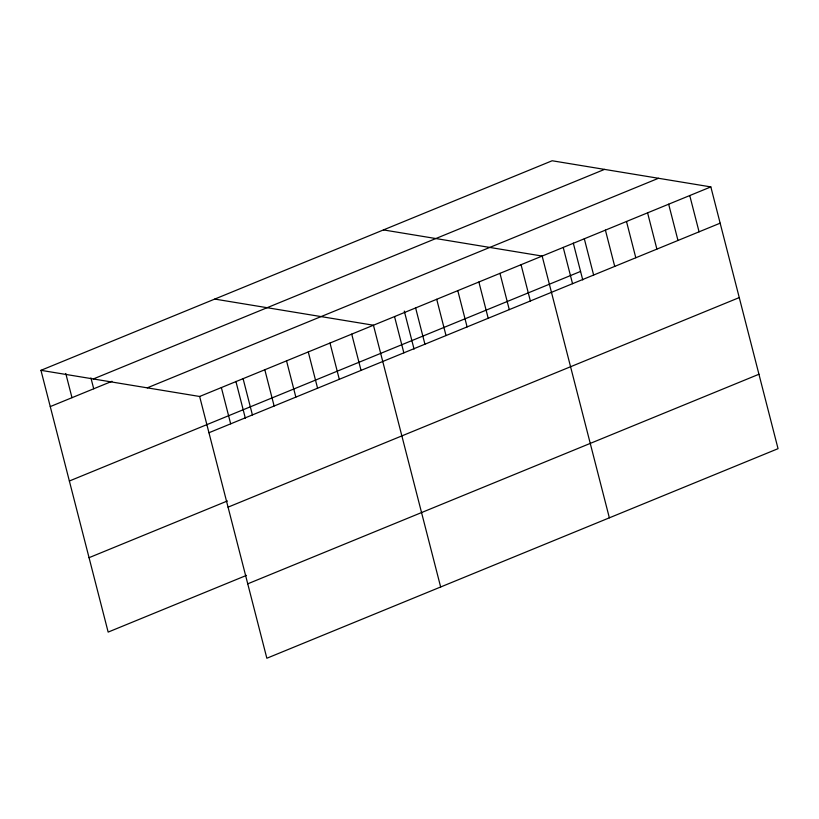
<?xml version="1.0" encoding="UTF-8"?>
<svg xmlns="http://www.w3.org/2000/svg" width="819" height="819" viewBox="0 0 819 819"><rect width="100%" height="100%" fill="white"/><g stroke="black" fill="none" stroke-linecap="round" stroke-linejoin="round"><path stroke-width="1.23" d="M40.95 370.331L552.149 160.759L710.841 186.906L778.05 448.669L266.851 658.241L199.641 396.478L40.95 370.331L108.159 632.094L246.519 575.368M93.315 378.962L604.524 169.39M50.266 406.593L112.008 381.285M147.266 387.848L658.476 178.276M199.641 396.478L710.841 186.906M69.369 481.009L580.569 271.437M208.947 432.739L720.157 223.177M89.056 557.678L227.416 500.962M228.051 507.156L739.26 297.584M247.737 583.824L758.947 374.252M383.456 229.914L542.147 256.06L609.356 517.823M214.762 299.078L373.444 325.225L440.653 586.988M689.752 195.546L699.068 231.818M668.662 204.197L677.978 240.458M647.583 212.838L656.889 249.109M626.494 221.488L635.8 257.75M605.405 230.129L614.721 266.4M584.316 238.779L593.632 275.041M573.29 243.089L582.759 279.955M563.226 247.42L572.542 283.681M521.058 264.711L530.364 300.972M499.969 273.351L509.285 309.623M478.88 282.002L488.196 318.263M457.79 290.643L467.106 326.914M436.711 299.293L446.017 335.555M415.622 307.934L424.928 344.195M404.289 311.066L414.066 349.119M394.533 316.574L403.849 352.846M351.72 334.132L361.036 370.393M329.996 343.038L339.301 379.299M308.272 351.945L317.577 388.206M286.537 360.851L295.854 397.113M264.813 369.758L274.13 406.019M243.089 378.665L252.406 414.926M235.903 381.408L245.362 418.274M221.365 387.571L230.671 423.832M90.919 377.907L93.714 388.779M65.776 373.515L71.99 397.686"/></g></svg>
